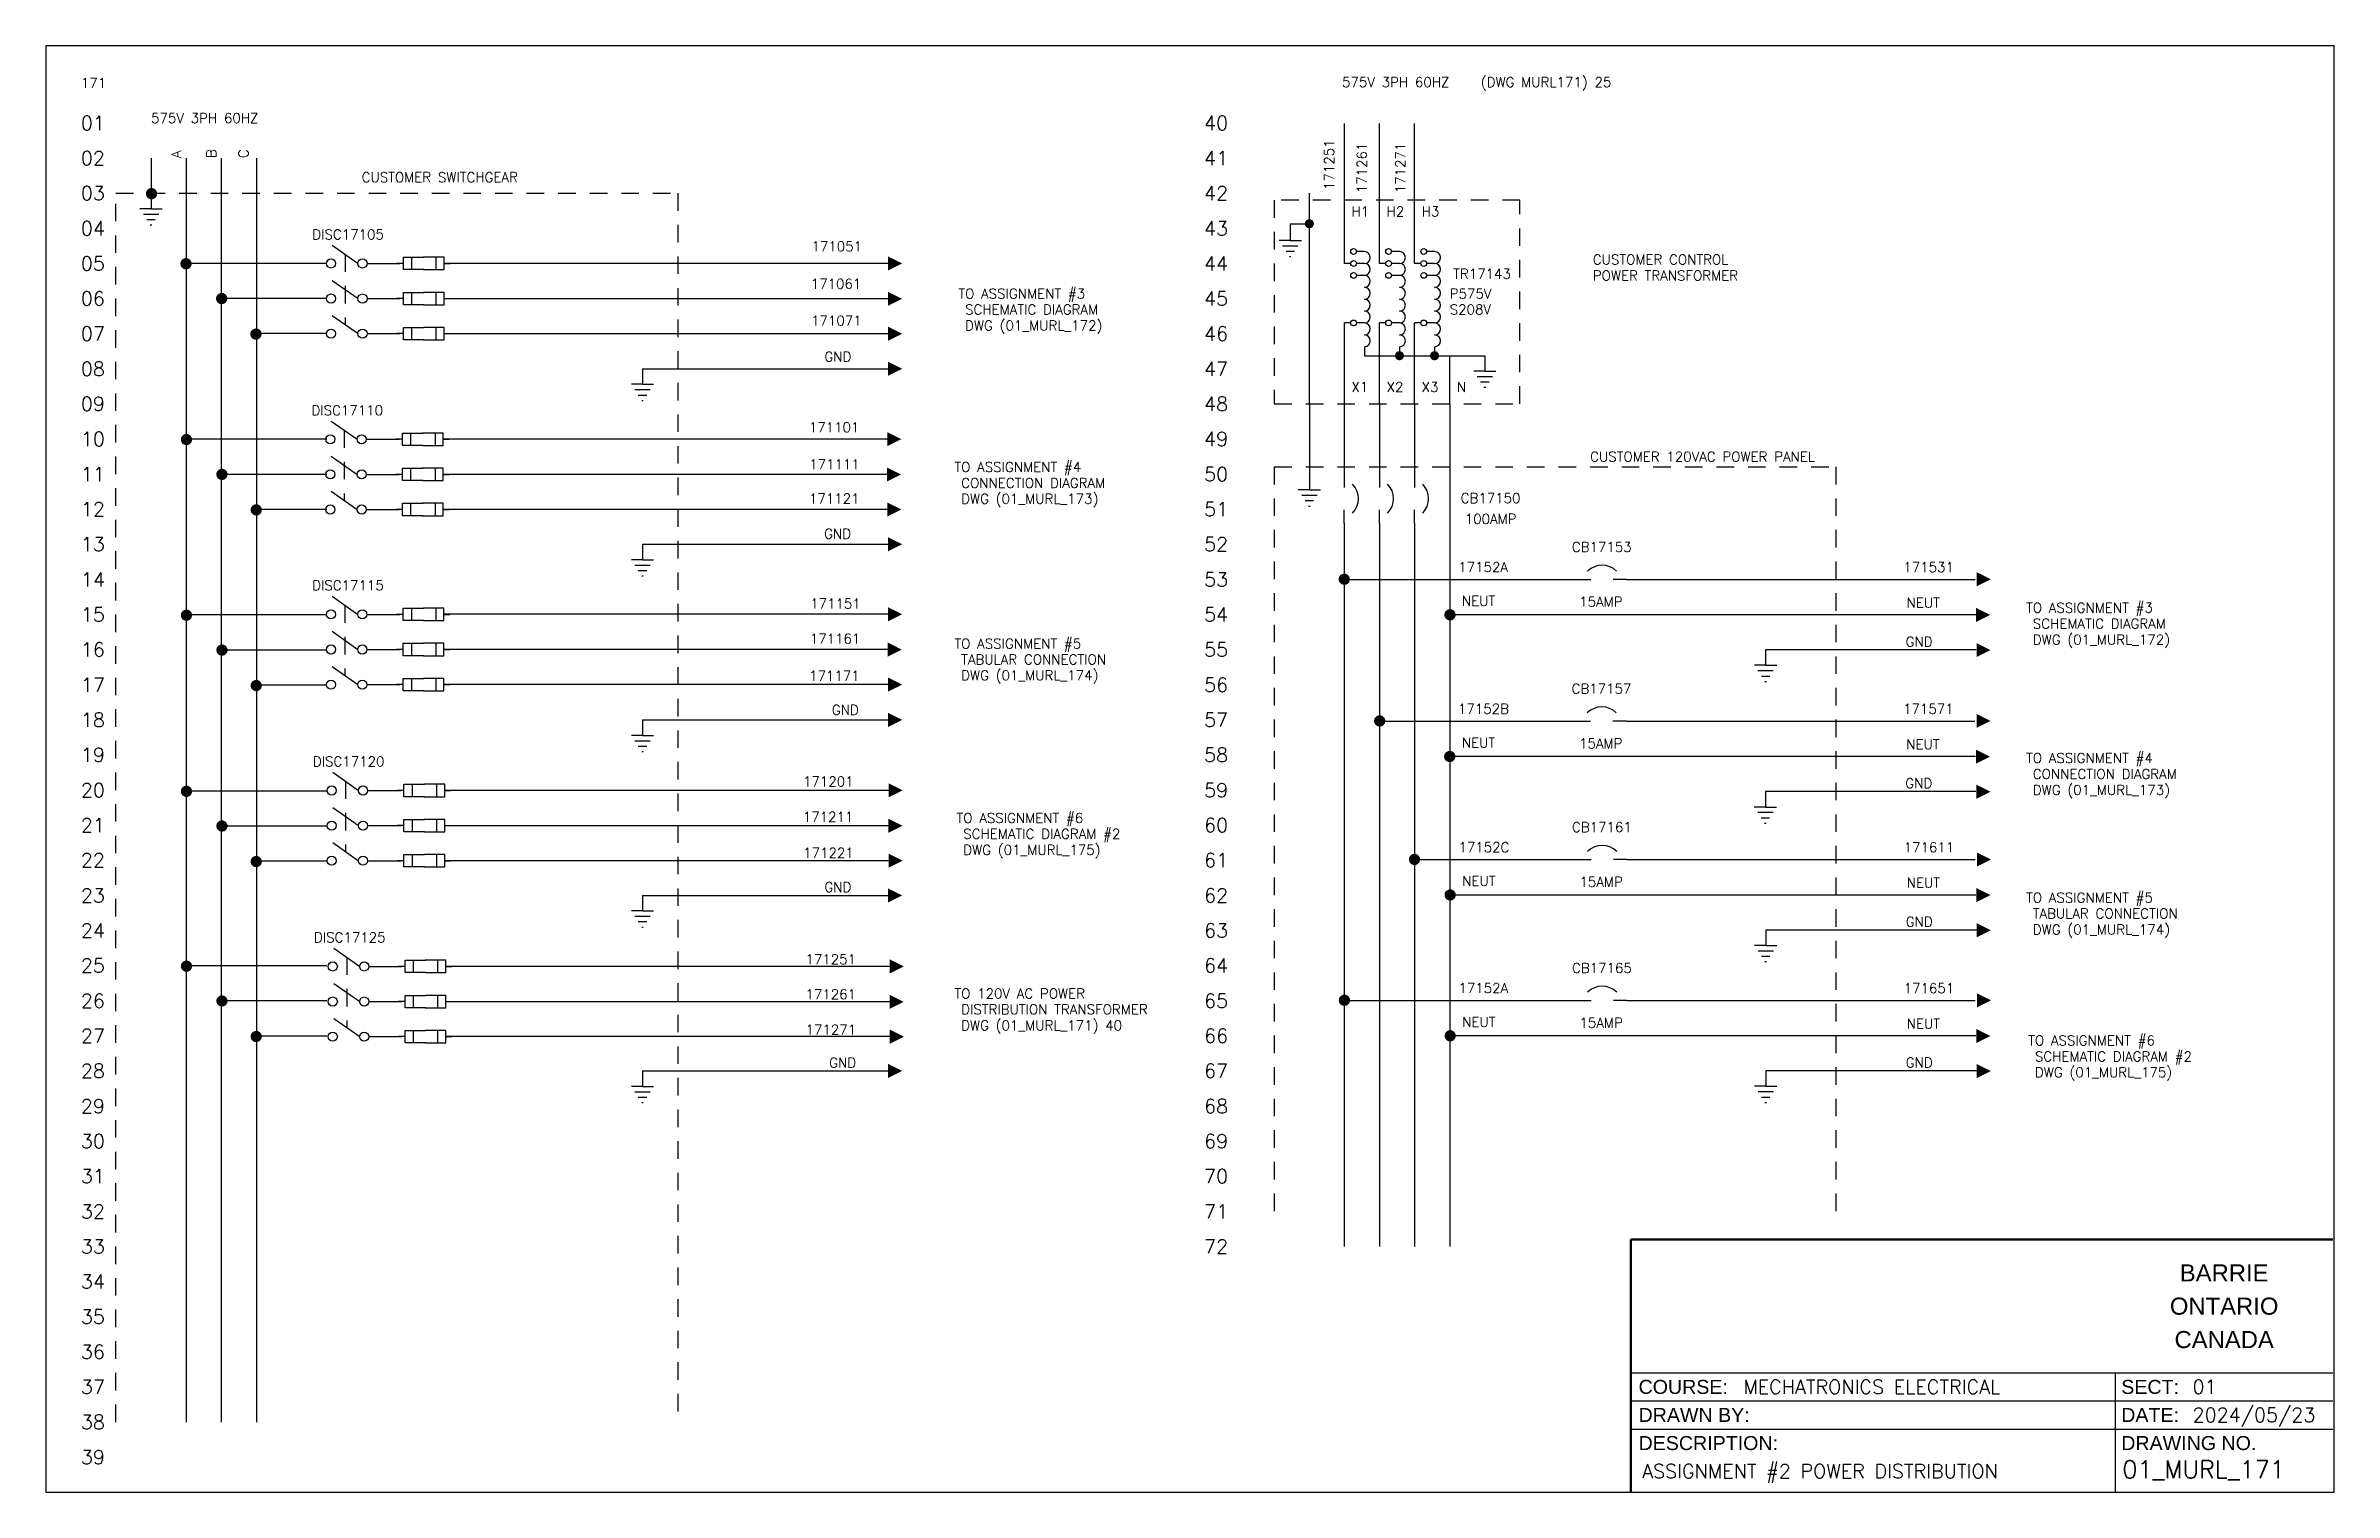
# Model space of a CAD drawing. Header units: inches. Extents: x 0 to 16.3, y 0 to 10.3.
import ezdxf
from ezdxf.enums import TextEntityAlignment as Align

# ---------------------------------------------------------------- set-up
doc = ezdxf.new("R2010")
doc.units = ezdxf.units.IN
doc.header["$MEASUREMENT"] = 0
doc.linetypes.add('HIDDEN2', pattern=[0.1875, 0.125, -0.0625])
for name, color, linetype in [('01_MURL_ATTRIBUTES', 4, 'Continuous'), ('01_MURL_CONNECTIONS', 6, 'Continuous'), ('01_MURL_HIDDEN', 1, 'HIDDEN2'), ('01_MURL_SYMBOLS', 3, 'Continuous'), ('01_MURL_TEXT', 4, 'Continuous'), ('01_MURL_TITLE', 5, 'Continuous'), ('Ref Numbers 1_39', 7, 'Continuous'), ('Ref Numbers 40_79', 7, 'Continuous')]:
    doc.layers.add(name, color=color, linetype=linetype)
doc.layers.add('01_MURL_BORDER', color=5, linetype='Continuous', lineweight=30)
doc.styles.add('AIRIAL', font='arial.ttf')
doc.styles.get("Standard").update_dxf_attribs({"font": 'romans.shx', "height": 0.07})

# ---------------------------------------------------------------- blocks, each defined once
blk = doc.blocks.new('01_MURL_TITLEBLOCK')
at = {"layer": '01_MURL_TITLE', "lineweight": 50}
for p, q in [((0, 0), (0, 1.8)), ((0, 1.8), (5, 1.8))]:
    blk.add_line(p, q, dxfattribs=at)
at = {"layer": '01_MURL_TITLE'}
for p, q in [((0, 0.85), (5, 0.85)), ((3.45, 0), (3.45, 0.85)), ((0, 0.65), (5, 0.65)), ((0, 0.45), (5, 0.45))]:
    blk.add_line(p, q, dxfattribs=at)
at = {"layer": '01_MURL_ATTRIBUTES'}
for tag, p, height in [('SUBJECT', (0.8, 0.7), 0.1), ('SECTION', (4, 0.7), 0.1), ('DRAWGATE', (4, 0.5), 0.1), ('DESC', (0.08, 0.1), 0.1), ('FILENAME', (3.5, 0.1), 0.125)]:
    blk.add_attdef(tag, p, '', height=height, dxfattribs=at)
at = {"layer": '01_MURL_ATTRIBUTES', "flags": 2}
blk.add_attdef('STUDENTNAME', (0.9, 0.5), '', height=0.1, dxfattribs=at)
at = {"layer": '01_MURL_TITLE', "style": 'AIRIAL'}
for s, p in [('BARRIE', (4.225, 1.562)), ('ONTARIO', (4.225, 1.325)), ('CANADA', (4.225, 1.087))]:
    blk.add_text(s, height=0.1215, dxfattribs=at).set_placement(p, align=Align.MIDDLE_CENTER)
for s, p in [('COURSE:', (0.054, 0.7)), ('SECT:', (3.492, 0.7)), ('DRAWN BY:', (0.054, 0.5)), ('DATE:', (3.492, 0.5)), ('DESCRIPTION:', (0.054, 0.3)), ('DRAWING NO.', (3.492, 0.3))]:
    blk.add_text(s, height=0.1, dxfattribs=at).set_placement(p)
blk = doc.blocks.new('sh-3')
for p, q in [((0, 0), (0, -0.158)), ((0, -0.158), (-0.113, -0.158)), ((-0.078, -0.212), (0.078, -0.212)), ((0, -0.158), (0.113, -0.158)), ((-0.043, -0.267), (0.043, -0.267)), ((-0.008, -0.322), (0.008, -0.322))]:
    blk.add_line(p, q)
blk = doc.blocks.new('sg-1')
blk.add_line((0.057, 0.185), (0.32, 0))
for centre in [(0.046, 0), (0.366, 0)]:
    blk.add_circle(centre, 0.0465)
blk.add_attdef('7', text='', height=0.1).set_placement((0.219, 0.245), align=Align.CENTER)
blk = doc.blocks.new('E-1')
for p, q in [((0.067, 0), (0, 0)), ((0.067, -0.063), (0.067, 0.063)), ((0.067, 0.063), (0.276, 0.063)), ((0.15, 0.063), (0.15, -0.063)), ((0.482, 0.063), (0.272, 0.063)), ((0.398, 0.063), (0.398, -0.063)), ((0.482, -0.063), (0.482, 0.063)), ((0.276, -0.063), (0.067, -0.063)), ((0.067, -0.063), (0.067, -0.063)), ((0.272, -0.063), (0.482, -0.063)), ((0.482, 0), (0.542, 0))]:
    blk.add_line(p, q)
blk = doc.blocks.new('se-1')
blk.add_blockref('E-1', (0, 0))
blk.add_attdef('5', text='', height=0.1).set_placement((0.267, 0.168), align=Align.CENTER)
blk = doc.blocks.new('Transform')
for p, q in [((-0.5, -1.5), (-0.5, 0)), ((-0.25, -0.5), (-0.25, 0)), ((0, -0.5), (0, 0)), ((0.25, -0.5), (0.25, 0)), ((-0.636, -0.217), (-0.5, -0.217)), ((-0.636, -0.217), (-0.636, -0.336)), ((-0.636, -0.336), (-0.715, -0.336)), ((-0.691, -0.374), (-0.581, -0.374)), ((-0.666, -0.412), (-0.606, -0.412)), ((-0.642, -0.451), (-0.631, -0.451)), ((-0.636, -0.336), (-0.557, -0.336)), ((-0.108, -0.415), (-0.164, -0.415)), ((0.142, -0.415), (0.086, -0.415)), ((0.392, -0.415), (0.336, -0.415)), ((-0.206, -0.5), (-0.25, -0.5)), ((-0.108, -0.5), (-0.164, -0.5)), ((-0.108, -0.585), (-0.164, -0.585)), ((0.044, -0.5), (0, -0.5)), ((0.142, -0.5), (0.086, -0.5)), ((0.142, -0.585), (0.086, -0.585)), ((0.294, -0.5), (0.25, -0.5)), ((0.392, -0.5), (0.336, -0.5)), ((0.392, -0.585), (0.336, -0.585)), ((-0.25, -1.5), (-0.25, -0.924)), ((-0.206, -0.924), (-0.25, -0.924)), ((-0.108, -0.924), (-0.164, -0.924)), ((0, -1.5), (0, -0.924)), ((0.044, -0.924), (0, -0.924)), ((0.142, -0.924), (0.086, -0.924)), ((0.25, -1.5), (0.25, -0.924)), ((0.294, -0.924), (0.25, -0.924)), ((0.392, -0.924), (0.336, -0.924)), ((-0.108, -1.093), (-0.108, -1.157)), ((0.142, -1.093), (0.142, -1.157)), ((0.392, -1.093), (0.392, -1.157)), ((-0.108, -1.157), (0.75, -1.157)), ((0.5, -1.5), (0.5, -1.157)), ((0.75, -1.267), (0.671, -1.267)), ((0.75, -1.157), (0.75, -1.267)), ((0.75, -1.267), (0.829, -1.267)), ((0.695, -1.305), (0.805, -1.305)), ((0.72, -1.344), (0.78, -1.344)), ((0.744, -1.382), (0.756, -1.382))]:
    blk.add_line(p, q)
at = {"const_width": 0.0325}
for points in [[(-0.516, -0.217, 1), (-0.484, -0.217, 1)], [(0.126, -1.157, 1), (0.158, -1.157, 1)], [(0.376, -1.157, 1), (0.408, -1.157, 1)]]:
    blk.add_lwpolyline(points, format="xyb", close=True, dxfattribs=at)
for centre in [(-0.185, -0.415), (-0.185, -0.5), (0.065, -0.415), (0.065, -0.5), (0.315, -0.415), (0.315, -0.5), (-0.185, -0.585), (0.065, -0.585), (0.315, -0.585), (-0.185, -0.924), (0.065, -0.924), (0.315, -0.924)]:
    blk.add_circle(centre, 0.0206)
for centre in [(-0.108, -0.458), (0.142, -0.458), (0.392, -0.458), (-0.108, -0.542), (-0.108, -0.627), (0.142, -0.542), (0.142, -0.627), (0.392, -0.542), (0.392, -0.627), (-0.108, -0.712), (-0.108, -0.797), (0.142, -0.712), (0.142, -0.797), (0.392, -0.712), (0.392, -0.797), (-0.108, -0.881), (-0.108, -0.966), (0.142, -0.881), (0.142, -0.966), (0.392, -0.881), (0.392, -0.966), (-0.108, -1.051), (0.142, -1.051), (0.392, -1.051)]:
    blk.add_arc(centre, 0.0423, 270, 90)
for s, p in [('H1', (-0.2, -0.165)), ('H2', (0.05, -0.165)), ('H3', (0.3, -0.165)), ('X1', (-0.2, -1.415)), ('X2', (0.05, -1.415)), ('X3', (0.3, -1.415)), ('N', (0.55, -1.415))]:
    blk.add_text(s, height=0.07).set_placement(p)
blk.add_attdef('51', text='', height=0.07).set_placement((0.73, -0.609), align=Align.CENTER)
blk = doc.blocks.new('sh-2')
for p, q in [((0, 0), (0.136, 0)), ((0.5, 0), (0.364, 0))]:
    blk.add_line(p, q)
blk.add_arc((0.25, -0.067), 0.211, 45.4778, 134.5222)
blk.add_attdef('16', text='', height=0.1).set_placement((0.247, 0.28), align=Align.CENTER)

msp = doc.modelspace()

# ---------------------------------------------------------------- linework, layer by layer
at = {"layer": '01_MURL_BORDER'}
msp.add_lwpolyline([(0, 0), (16.3, 0), (16.3, 10.3), (0, 10.3)], close=True, dxfattribs=at)
at = {"layer": '01_MURL_CONNECTIONS'}
for p, q in [((9.25, 9.25), (9.25, 9.746)), ((9.5, 9.25), (9.5, 9.746)), ((9.75, 9.25), (9.75, 9.746)), ((0.75, 9.5), (0.75, 9.25)), ((1, 9.5), (1, 0.5)), ((1.25, 9.5), (1.25, 0.5)), ((1.5, 9.5), (1.5, 0.5)), ((2, 8.75), (1, 8.75)), ((6, 8.75), (2.839, 8.75)), ((3, 8.75), (3, 8.75)), ((2, 8.5), (1.25, 8.5)), ((5.998, 8.498), (2.837, 8.498)), ((2, 8.25), (1.5, 8.25)), ((6, 8.249), (2.839, 8.249)), ((4.25, 8), (6, 8)), ((9, 7.75), (9, 7.248)), ((9.249, 7.752), (9.249, 7.25)), ((9.499, 7.752), (9.499, 7.25)), ((9.749, 7.751), (9.749, 7.249)), ((10, 7.75), (10, 7.247)), ((2.002, 7.498), (1.002, 7.498)), ((5.994, 7.499), (2.833, 7.499)), ((2.994, 7.499), (2.994, 7.499)), ((2.002, 7.248), (1.252, 7.248)), ((5.992, 7.247), (2.831, 7.247)), ((10, 7.247), (10, 1.75)), ((2.002, 6.998), (1.502, 6.998)), ((5.994, 6.998), (2.833, 6.998)), ((9.249, 6.9), (9.249, 1.75)), ((9.499, 6.9), (9.5, 1.75)), ((9.749, 6.9), (9.749, 1.75)), ((4.25, 6.75), (6, 6.75)), ((9.25, 6.5), (10.913, 6.5)), ((11.26, 6.5), (13.742, 6.5)), ((2.002, 6.247), (1.002, 6.247)), ((5.999, 6.252), (2.838, 6.252)), ((2.999, 6.252), (2.999, 6.252)), ((10, 6.25), (13.747, 6.25)), ((2.002, 5.997), (1.252, 5.997)), ((5.997, 6), (2.836, 6)), ((12.25, 6), (13.75, 6)), ((2.002, 5.747), (1.502, 5.747)), ((5.999, 5.751), (2.838, 5.751)), ((4.25, 5.5), (6, 5.5)), ((9.5, 5.491), (10.924, 5.491)), ((11.258, 5.491), (13.74, 5.491)), ((9.998, 5.241), (13.745, 5.241)), ((2.002, 4.993), (1.002, 4.993)), ((6.004, 4.998), (2.843, 4.998)), ((3.004, 4.998), (3.004, 4.998)), ((12.248, 4.991), (13.748, 4.991)), ((2.002, 4.743), (1.252, 4.743)), ((6.002, 4.746), (2.842, 4.746)), ((2.002, 4.493), (1.502, 4.493)), ((6.004, 4.497), (2.843, 4.497)), ((9.751, 4.505), (10.913, 4.505)), ((11.261, 4.505), (13.743, 4.505)), ((4.25, 4.25), (6, 4.25)), ((10.001, 4.255), (13.748, 4.255)), ((12.251, 4.005), (13.751, 4.005)), ((2.002, 3.748), (1.002, 3.748)), ((6.012, 3.744), (2.851, 3.744)), ((3.012, 3.744), (3.012, 3.744)), ((2.002, 3.498), (1.252, 3.498)), ((6.01, 3.492), (2.849, 3.492)), ((9.251, 3.502), (10.914, 3.502)), ((11.261, 3.502), (13.743, 3.502)), ((2.002, 3.248), (1.502, 3.248)), ((6.012, 3.244), (2.851, 3.244)), ((10.001, 3.252), (13.748, 3.252)), ((4.25, 3), (6, 3)), ((12.251, 3.002), (13.751, 3.002))]:
    msp.add_line(p, q, dxfattribs=at)
at = {"layer": '01_MURL_CONNECTIONS', "const_width": 0.04}
for points in [[(0.733, 9.247, 1), (0.773, 9.247, 1)], [(0.979, 8.748, 1), (1.019, 8.748, 1)], [(1.233, 8.5, 1), (1.273, 8.5, 1)], [(1.477, 8.247, 1), (1.517, 8.247, 1)], [(0.982, 7.496, 1), (1.022, 7.496, 1)], [(1.235, 7.248, 1), (1.275, 7.248, 1)], [(1.479, 6.995, 1), (1.519, 6.995, 1)], [(9.229, 6.501, 1), (9.269, 6.501, 1)], [(0.982, 6.245, 1), (1.022, 6.245, 1)], [(9.982, 6.248, 1), (10.022, 6.248, 1)], [(1.235, 5.997, 1), (1.275, 5.997, 1)], [(1.479, 5.744, 1), (1.519, 5.744, 1)], [(9.481, 5.492, 1), (9.521, 5.492, 1)], [(9.98, 5.239, 1), (10.02, 5.239, 1)], [(0.982, 4.991, 1), (1.022, 4.991, 1)], [(1.235, 4.744, 1), (1.275, 4.744, 1)], [(1.479, 4.491, 1), (1.519, 4.491, 1)], [(9.729, 4.506, 1), (9.769, 4.506, 1)], [(9.983, 4.253, 1), (10.023, 4.253, 1)], [(0.982, 3.746, 1), (1.022, 3.746, 1)], [(1.235, 3.498, 1), (1.275, 3.498, 1)], [(9.23, 3.503, 1), (9.27, 3.503, 1)], [(1.479, 3.245, 1), (1.519, 3.245, 1)], [(9.983, 3.25, 1), (10.023, 3.25, 1)]]:
    msp.add_lwpolyline(points, format="xyb", close=True, dxfattribs=at)
at = {"layer": '01_MURL_CONNECTIONS'}
for points in [[(6, 8.75, 0.1, 0, 0), (6.1, 8.75, 0, 0, 0)], [(5.998, 8.498, 0.1, 0, 0), (6.098, 8.498, 0, 0, 0)], [(6, 8.249, 0.1, 0, 0), (6.1, 8.249, 0, 0, 0)], [(6, 8, 0.1, 0, 0), (6.1, 8, 0, 0, 0)], [(5.994, 7.499, 0.1, 0, 0), (6.094, 7.499, 0, 0, 0)], [(5.992, 7.247, 0.1, 0, 0), (6.092, 7.247, 0, 0, 0)], [(5.994, 6.998, 0.1, 0, 0), (6.094, 6.998, 0, 0, 0)], [(6, 6.75, 0.1, 0, 0), (6.1, 6.75, 0, 0, 0)], [(13.754, 6.501, 0.1, 0, 0), (13.854, 6.501, 0, 0, 0)], [(5.999, 6.252, 0.1, 0, 0), (6.099, 6.252, 0, 0, 0)], [(13.749, 6.247, 0.1, 0, 0), (13.849, 6.247, 0, 0, 0)], [(5.997, 6, 0.1, 0, 0), (6.097, 6, 0, 0, 0)], [(13.752, 5.997, 0.1, 0, 0), (13.852, 5.997, 0, 0, 0)], [(5.999, 5.751, 0.1, 0, 0), (6.099, 5.751, 0, 0, 0)], [(6, 5.5, 0.1, 0, 0), (6.1, 5.5, 0, 0, 0)], [(13.752, 5.492, 0.1, 0, 0), (13.852, 5.492, 0, 0, 0)], [(13.748, 5.238, 0.1, 0, 0), (13.848, 5.238, 0, 0, 0)], [(6.004, 4.998, 0.1, 0, 0), (6.104, 4.998, 0, 0, 0)], [(13.751, 4.988, 0.1, 0, 0), (13.851, 4.988, 0, 0, 0)], [(6.002, 4.746, 0.1, 0, 0), (6.102, 4.746, 0, 0, 0)], [(6.004, 4.497, 0.1, 0, 0), (6.104, 4.497, 0, 0, 0)], [(13.755, 4.506, 0.1, 0, 0), (13.855, 4.506, 0, 0, 0)], [(6, 4.25, 0.1, 0, 0), (6.1, 4.25, 0, 0, 0)], [(13.751, 4.252, 0.1, 0, 0), (13.851, 4.252, 0, 0, 0)], [(13.754, 4.002, 0.1, 0, 0), (13.854, 4.002, 0, 0, 0)], [(6.012, 3.744, 0.1, 0, 0), (6.112, 3.744, 0, 0, 0)], [(6.01, 3.492, 0.1, 0, 0), (6.11, 3.492, 0, 0, 0)], [(13.755, 3.503, 0.1, 0, 0), (13.855, 3.503, 0, 0, 0)], [(6.012, 3.244, 0.1, 0, 0), (6.112, 3.244, 0, 0, 0)], [(13.751, 3.249, 0.1, 0, 0), (13.851, 3.249, 0, 0, 0)], [(6, 3, 0.1, 0, 0), (6.1, 3, 0, 0, 0)], [(13.754, 2.999, 0.1, 0, 0), (13.854, 2.999, 0, 0, 0)]]:
    msp.add_lwpolyline(points, format="xyseb", dxfattribs=at)
at = {"layer": '01_MURL_HIDDEN'}
for p, q in [((0.5, 0.5), (0.5, 9.25)), ((0.5, 9.25), (4.501, 9.25)), ((4.501, 9.25), (4.501, 0.5)), ((10.5, 9.2), (8.75, 9.2)), ((8.75, 9.2), (8.75, 7.75)), ((10.5, 7.75), (10.5, 9.2)), ((2.132, 8.815), (2.132, 8.315)), ((8.75, 7.75), (10.5, 7.75)), ((2.126, 7.563), (2.126, 7.063)), ((8.75, 7.302), (12.75, 7.302)), ((8.75, 7.302), (8.75, 2)), ((12.75, 7.302), (12.75, 2)), ((2.13, 6.316), (2.13, 5.816)), ((2.136, 5.062), (2.136, 4.562)), ((2.144, 3.809), (2.144, 3.309))]:
    msp.add_line(p, q, dxfattribs=at)
at = {"layer": '01_MURL_SYMBOLS'}
for p, q in [((2.289, 8.75), (2.523, 8.75)), ((2.289, 8.5), (2.523, 8.5)), ((2.289, 8.25), (2.523, 8.25)), ((2.283, 7.498), (2.518, 7.498)), ((2.283, 7.248), (2.518, 7.248)), ((2.283, 6.998), (2.518, 6.998)), ((2.287, 6.251), (2.522, 6.251)), ((2.287, 6.001), (2.522, 6.001)), ((2.287, 5.751), (2.522, 5.751)), ((2.293, 4.997), (2.528, 4.997)), ((2.293, 4.747), (2.528, 4.747)), ((2.293, 4.497), (2.528, 4.497)), ((2.301, 3.744), (2.535, 3.744)), ((2.301, 3.494), (2.535, 3.494)), ((2.301, 3.244), (2.535, 3.244))]:
    msp.add_line(p, q, dxfattribs=at)

# ---------------------------------------------------------------- block references
ref = msp.add_blockref('01_MURL_TITLEBLOCK', (11.291, 0))
ref.add_attrib('SUBJECT', 'MECHATRONICS ELECTRICAL', (12.091, 0.7), dxfattribs={"layer": '01_MURL_ATTRIBUTES', "height": 0.1})
ref.add_attrib('FILENAME', '01_MURL_171', (14.791, 0.1), dxfattribs={"layer": '01_MURL_ATTRIBUTES', "height": 0.125})
ref.add_attrib('DRAWGATE', '2024/05/23', (15.291, 0.5), dxfattribs={"layer": '01_MURL_ATTRIBUTES', "height": 0.1})
ref.add_attrib('SECTION', '01', (15.291, 0.7), dxfattribs={"layer": '01_MURL_ATTRIBUTES', "height": 0.1})
ref.add_attrib('DESC', 'ASSIGNMENT #2 POWER DISTRIBUTION', (11.371, 0.1), dxfattribs={"layer": '01_MURL_ATTRIBUTES', "height": 0.1})
at = {"layer": '01_MURL_SYMBOLS', "xscale": 0.7, "yscale": 0.7, "zscale": 0.7}
for name, p in [('sh-3', (0.75, 9.25)), ('se-1', (2.5, 8.75)), ('se-1', (2.5, 8.75)), ('sg-1', (2, 8.5)), ('sg-1', (2, 8.5)), ('se-1', (2.5, 8.5)), ('sg-1', (2, 8.25)), ('se-1', (2.5, 8.25)), ('sh-3', (4.25, 8)), ('se-1', (2.494, 7.498)), ('sg-1', (1.994, 7.248)), ('se-1', (2.494, 7.248)), ('sh-3', (9, 7.248)), ('sg-1', (1.994, 6.998)), ('se-1', (2.494, 6.998)), ('sh-3', (4.25, 6.75)), ('se-1', (2.499, 6.251)), ('sg-1', (1.999, 6.001)), ('se-1', (2.499, 6.001)), ('sg-1', (1.999, 5.751)), ('sh-3', (12.25, 5.999)), ('se-1', (2.499, 5.751)), ('sh-3', (4.25, 5.5)), ('se-1', (2.504, 4.997)), ('sh-3', (12.248, 4.99)), ('sg-1', (2.004, 4.747)), ('se-1', (2.504, 4.747)), ('sg-1', (2.004, 4.497)), ('se-1', (2.504, 4.497)), ('sh-3', (4.25, 4.25)), ('sh-3', (12.251, 4.004)), ('se-1', (2.512, 3.744)), ('sg-1', (2.012, 3.494)), ('se-1', (2.512, 3.494)), ('sg-1', (2.012, 3.244)), ('se-1', (2.512, 3.244)), ('sh-3', (4.25, 3)), ('sh-3', (12.251, 3.001))]:
    msp.add_blockref(name, p, dxfattribs=at)
at = {"layer": '01_MURL_SYMBOLS'}
msp.add_blockref('Transform', (9.5, 9.25), dxfattribs=at).add_auto_attribs({'51': 'TR17143'})
at = {"layer": '01_MURL_SYMBOLS', "xscale": 0.7, "yscale": 0.7, "zscale": 0.7}
for name, p, values in [('sg-1', (2, 8.75), {'7': 'DISC17105'}), ('sg-1', (1.994, 7.498), {'7': 'DISC17110'}), ('sh-2', (10.91, 6.5), {'16': 'CB17153'}), ('sg-1', (1.999, 6.251), {'7': 'DISC17115'}), ('sh-2', (10.908, 5.491), {'16': 'CB17157'}), ('sg-1', (2.004, 4.997), {'7': 'DISC17120'}), ('sh-2', (10.911, 4.505), {'16': 'CB17161'}), ('sg-1', (2.012, 3.744), {'7': 'DISC17125'}), ('sh-2', (10.911, 3.502), {'16': 'CB17165'})]:
    msp.add_blockref(name, p, dxfattribs=at).add_auto_attribs(values)
for p, rotation in [((9.249, 7.25), 269.9999999999995), ((9.499, 7.25), 270), ((9.749, 7.25), 270)]:
    msp.add_blockref('sh-2', p, dxfattribs=dict(at, rotation=rotation))

# ---------------------------------------------------------------- texts
at = {"layer": '01_MURL_SYMBOLS'}
for s, p in [('P575V', (10, 8.5)), ('S208V', (10, 8.387)), ('CB17150', (10.078, 7.044))]:
    msp.add_text(s, height=0.07, dxfattribs=at).set_placement(p)
at = {"layer": '01_MURL_TEXT'}
for s, p in [('171', (0.25, 10)), ('575V 3PH 60HZ   (DWG MURL171) 25', (9.233, 10.006)), ('575V 3PH 60HZ', (0.75, 9.75)), ('CUSTOMER SWITCHGEAR', (2.25, 9.329)), ('171051', (5.454, 8.837)), ('CUSTOMER CONTROL', (11.019, 8.743)), ('171061', (5.449, 8.57)), ('POWER TRANSFORMER', (11.019, 8.629)), ('TO ASSIGNMENT #3', (6.5, 8.5)), ('171071', (5.451, 8.308)), (' SCHEMATIC DIAGRAM', (6.5, 8.387)), (' DWG (01_MURL_172)', (6.5, 8.273)), ('GND', (5.546, 8.051)), ('171101', (5.435, 7.548)), ('171111', (5.438, 7.285)), ('TO ASSIGNMENT #4', (6.472, 7.266)), ('CUSTOMER 120VAC POWER PANEL', (11, 7.339)), (' CONNECTION DIAGRAM', (6.472, 7.152)), ('171121', (5.436, 7.041)), (' DWG (01_MURL_173)', (6.472, 7.039)), ('GND', (5.544, 6.79)), ('100AMP', (10.107, 6.896)), ('17152A', (10.061, 6.553)), ('171531', (13.231, 6.552)), ('171151', (5.445, 6.293)), ('NEUT', (10.087, 6.312)), ('15AMP', (10.922, 6.306)), ('NEUT', (13.254, 6.3)), ('TO ASSIGNMENT #3', (14.105, 6.263)), (' SCHEMATIC DIAGRAM', (14.105, 6.15)), ('171161', (5.442, 6.043)), ('TO ASSIGNMENT #5', (6.472, 6.008)), ('GND', (13.247, 6.022)), (' DWG (01_MURL_172)', (14.105, 6.036)), (' TABULAR CONNECTION', (6.472, 5.895)), ('171171', (5.437, 5.779)), (' DWG (01_MURL_174)', (6.472, 5.782)), ('GND', (5.599, 5.536)), ('17152B', (10.059, 5.544)), ('171571', (13.229, 5.543)), ('NEUT', (10.086, 5.303)), ('15AMP', (10.921, 5.297)), ('NEUT', (13.252, 5.291)), ('TO ASSIGNMENT #4', (14.105, 5.193)), ('171201', (5.394, 5.026)), ('GND', (13.245, 5.014)), (' CONNECTION DIAGRAM', (14.105, 5.079)), (' DWG (01_MURL_173)', (14.105, 4.966)), ('171211', (5.392, 4.774)), ('TO ASSIGNMENT #6', (6.487, 4.766)), (' SCHEMATIC DIAGRAM #2', (6.487, 4.653)), ('171221', (5.395, 4.518)), (' DWG (01_MURL_175)', (6.487, 4.539)), ('17152C', (10.062, 4.558)), ('171611', (13.233, 4.557)), ('GND', (5.546, 4.274)), ('NEUT', (10.089, 4.317)), ('15AMP', (10.924, 4.311)), ('NEUT', (13.255, 4.305)), ('TO ASSIGNMENT #5', (14.105, 4.199)), ('GND', (13.248, 4.028)), (' TABULAR CONNECTION', (14.105, 4.086)), (' DWG (01_MURL_174)', (14.105, 3.972)), ('171251', (5.411, 3.76)), ('17152A', (10.062, 3.555)), ('171651', (13.233, 3.554)), ('171261', (5.411, 3.511)), ('TO 120V AC POWER', (6.472, 3.516)), (' DISTRIBUTION TRANSFORMER', (6.472, 3.403)), ('171271', (5.412, 3.259)), (' DWG (01_MURL_171) 40', (6.472, 3.289)), ('NEUT', (10.089, 3.314)), ('15AMP', (10.924, 3.308)), ('NEUT', (13.255, 3.302)), ('TO ASSIGNMENT #6', (14.12, 3.182)), (' SCHEMATIC DIAGRAM #2', (14.12, 3.068)), ('GND', (5.58, 3.024)), ('GND', (13.248, 3.025)), (' DWG (01_MURL_175)', (14.12, 2.955))]:
    msp.add_text(s, height=0.07, dxfattribs=at).set_placement(p)
for s, p in [('A', (0.965, 9.5)), ('B', (1.214, 9.5)), ('C', (1.443, 9.5)), ('171251', (9.176, 9.273)), ('171261', (9.409, 9.25)), ('171271', (9.683, 9.25))]:
    msp.add_text(s, height=0.07, rotation=90, dxfattribs=at).set_placement(p)
at = {"layer": 'Ref Numbers 1_39'}
for s, p in [('01', (0.25, 9.7)), ('02', (0.25, 9.45)), ('03', (0.25, 9.2)), ('04', (0.25, 8.95)), ('05', (0.25, 8.7)), ('06', (0.25, 8.45)), ('07', (0.25, 8.2)), ('08', (0.25, 7.95)), ('09', (0.25, 7.7)), ('10', (0.25, 7.45)), ('11', (0.25, 7.2)), ('12', (0.25, 6.95)), ('13', (0.25, 6.7)), ('14', (0.25, 6.45)), ('15', (0.25, 6.2)), ('16', (0.25, 5.95)), ('17', (0.25, 5.7)), ('18', (0.25, 5.45)), ('19', (0.25, 5.2)), ('20', (0.25, 4.95)), ('21', (0.25, 4.7)), ('22', (0.25, 4.45)), ('23', (0.25, 4.2)), ('24', (0.25, 3.95)), ('25', (0.25, 3.7)), ('26', (0.25, 3.45)), ('27', (0.25, 3.2)), ('28', (0.25, 2.95)), ('29', (0.25, 2.7)), ('30', (0.25, 2.45)), ('31', (0.25, 2.2)), ('32', (0.25, 1.95)), ('33', (0.25, 1.7)), ('34', (0.25, 1.45)), ('35', (0.25, 1.2)), ('36', (0.25, 0.95)), ('37', (0.25, 0.7)), ('38', (0.25, 0.45)), ('39', (0.25, 0.2))]:
    msp.add_text(s, height=0.1, dxfattribs=at).set_placement(p)
at = {"layer": 'Ref Numbers 40_79'}
for s, p in [('40', (8.25, 9.7)), ('41', (8.25, 9.45)), ('42', (8.25, 9.2)), ('43', (8.25, 8.95)), ('44', (8.25, 8.7)), ('45', (8.25, 8.45)), ('46', (8.25, 8.2)), ('47', (8.25, 7.95)), ('48', (8.25, 7.7)), ('49', (8.25, 7.45)), ('50', (8.25, 7.2)), ('51', (8.25, 6.95)), ('52', (8.25, 6.7)), ('53', (8.25, 6.45)), ('54', (8.25, 6.2)), ('55', (8.25, 5.95)), ('56', (8.25, 5.7)), ('57', (8.25, 5.45)), ('58', (8.25, 5.2)), ('59', (8.25, 4.95)), ('60', (8.25, 4.7)), ('61', (8.25, 4.45)), ('62', (8.25, 4.2)), ('63', (8.25, 3.95)), ('64', (8.25, 3.7)), ('65', (8.25, 3.45)), ('66', (8.25, 3.2)), ('67', (8.25, 2.95)), ('68', (8.25, 2.7)), ('69', (8.25, 2.45)), ('70', (8.25, 2.2)), ('71', (8.25, 1.95)), ('72', (8.25, 1.7))]:
    msp.add_text(s, height=0.1, dxfattribs=at).set_placement(p)

doc.saveas('drawing.dxf')
